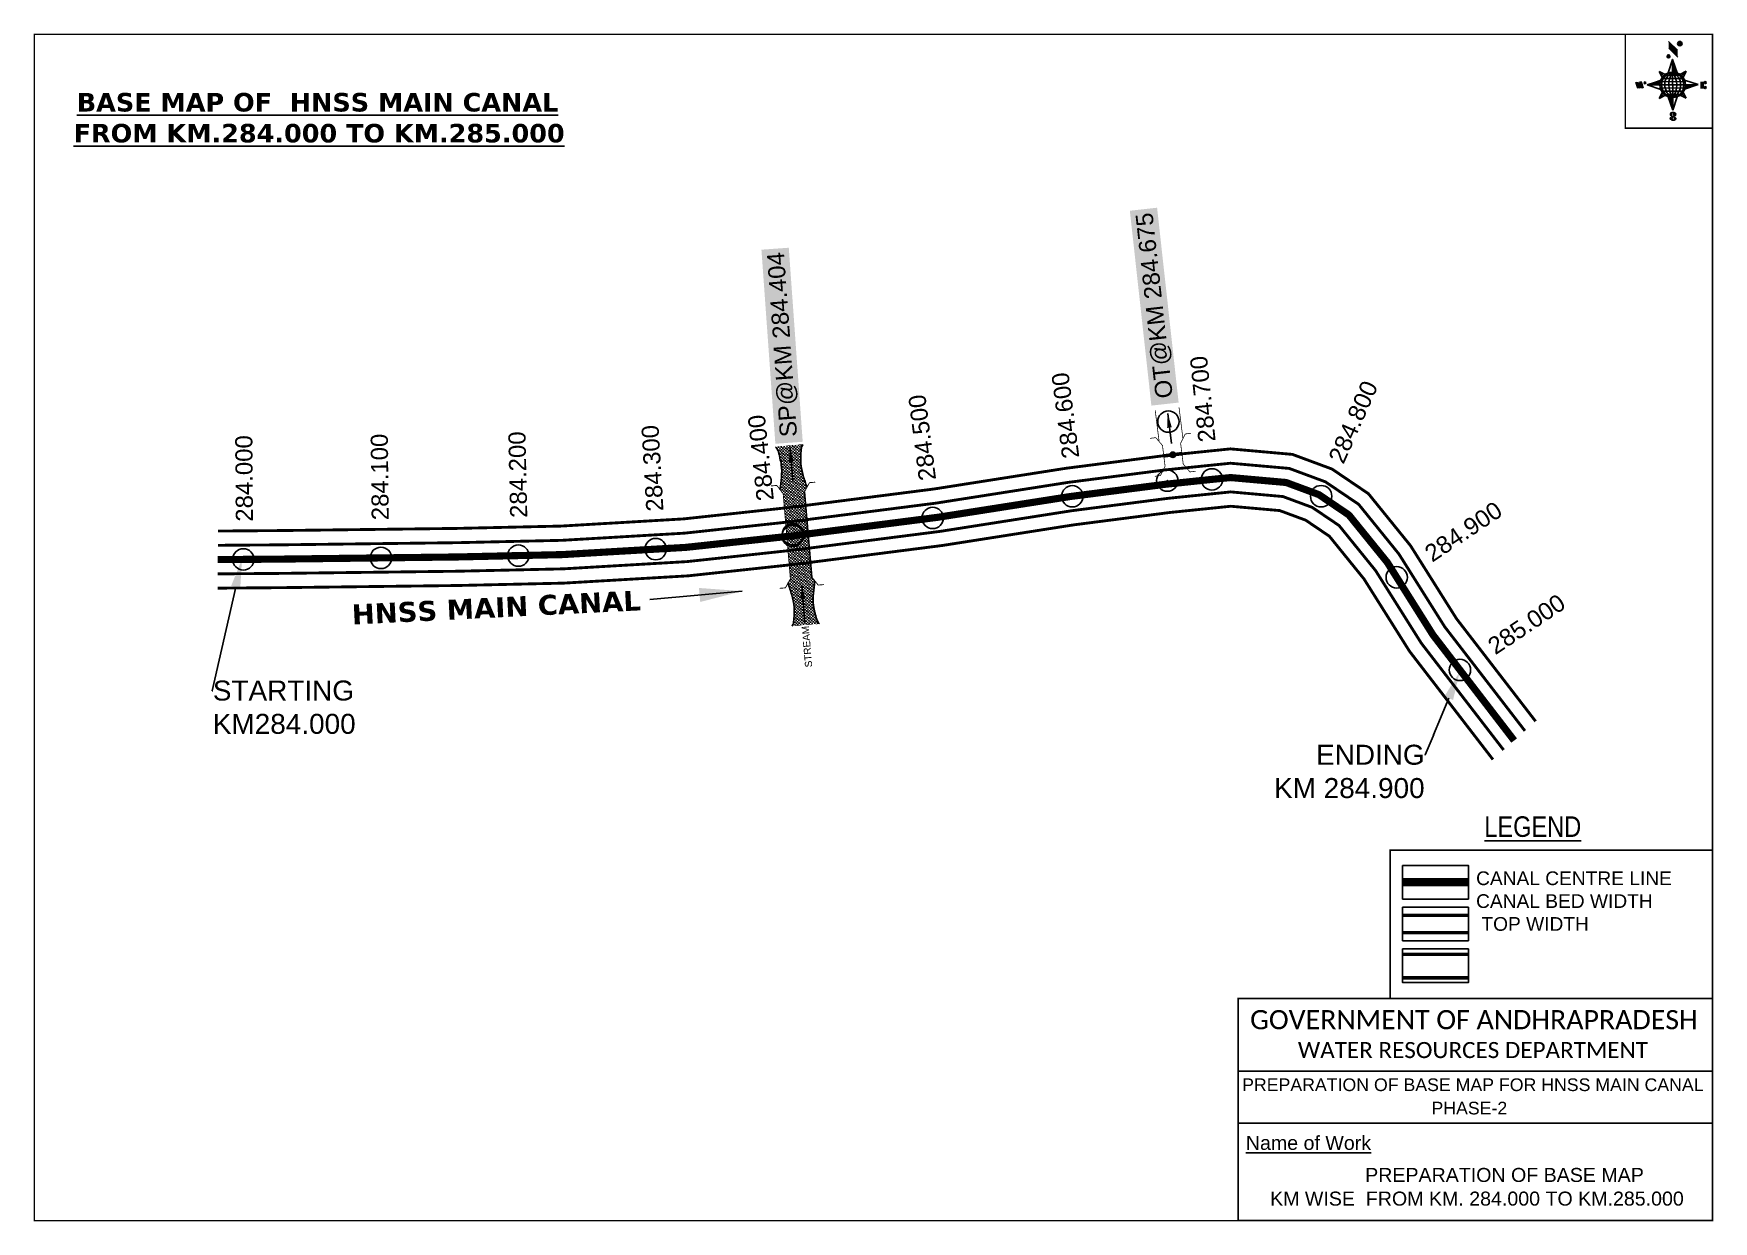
# Model space of a CAD drawing. Header units: inches. Extents: x 772763 to 773940, y 1592541 to 1593373.
import ezdxf
from ezdxf import colors
from ezdxf.entities.mleader import LeaderData, LeaderLine
from ezdxf.enums import TextEntityAlignment as Align
from ezdxf.math import Vec2, Vec3

# ---------------------------------------------------------------- set-up
doc = ezdxf.new("R2010")
doc.units = ezdxf.units.IN
doc.header["$LTSCALE"] = 15
doc.header["$MEASUREMENT"] = 0
doc.header["$PDMODE"] = 32
doc.header["$PDSIZE"] = 15
doc.linetypes.add('HIDDEN2', pattern=[0.1875, 0.125, -0.0625])
for name, color, linetype in [('AQUADUCT', 1, 'Continuous'), ('bord', 1, 'Continuous'), ('CANAL1', 7, 'Continuous'), ('CSMark', 72, 'Continuous'), ('DCBMS', 232, 'Continuous'), ('PAGE', 7, 'Continuous'), ('STRUCTURE', 5, 'Continuous'), ('TEXT', 6, 'Continuous')]:
    doc.layers.add(name, color=color, linetype=linetype)
doc.styles.add('ARIALN', font='ARIALN.TTF')
doc.styles.get("Standard").update_dxf_attribs({"font": 'arial.ttf'})
doc.dimstyles.get("Standard").update_dxf_attribs({"dimtxt": 20, "dimasz": 0.18, "dimexe": 0.18, "dimexo": 0.0625, "dimgap": 0.09, "dimtad": 0, "dimtih": 1, "dimtoh": 1, "dimdec": 4, "dimzin": 0, "dimdsep": 46, "dimtxsty": 'Standard', "dimcen": 0.09, "dimadec": 0, "dimazin": 0, "dimtfac": 1, "dimtdec": 4, "dimtofl": 0, "dimtmove": 0, "dimatfit": 3, "dimfxl": 1, "dimtolj": 1, "dimtzin": 0, "dimarcsym": 0})
pattern_1 = [(267.2971131487395, (-8720374.9383359, 50637915.13839893), (10.53672553373347, -0.4974314379093613), [])]
pattern_2 = [(357.2971131487395, (-8720374.9383359, 50637915.13839893), (0.4974314379093601, 10.53672553373348), [])]

# ---------------------------------------------------------------- blocks, each defined once
blk = doc.blocks.new('*X26')
at = {"color": 0, "linetype": 'Continuous'}
for p, q in [((6321.563175437702, 239.2074203663178), (6322.581924588794, 240.2261695174094)), ((6321.571094283617, 239.3921159075293), (6322.524536642279, 240.3455582661906)), ((6321.579013129532, 239.5768114487408), (6322.467148695763, 240.4649470149719)), ((6321.586931975447, 239.7615069899523), (6322.409760749248, 240.5843357637531)), ((6321.594850821361, 239.9462025311638), (6322.352372802732, 240.7037245125344)), ((6321.602769667276, 240.1308980723753), (6322.294984856217, 240.8231132613157)), ((6321.610688513191, 240.3155936135868), (6322.322610836808, 241.0275159372032)), ((6321.618607359106, 240.5002891547983), (6322.339575221931, 241.2212570176224)), ((6321.670405508729, 239.1378737420482), (6322.639312535309, 240.1067807686281)), ((6321.756101028845, 239.046792566867), (6322.694551492757, 239.9852430307802)), ((6321.767025283511, 240.8254837745006), (6322.356539607053, 241.4149980980416)), ((6321.841796548961, 238.9557113916858), (6322.784401525116, 239.8983163678416)), ((6321.927492069076, 238.8646302165046), (6322.874251557474, 239.8113897049031)), ((6322.013187589191, 238.7735490413234), (6322.964101589832, 239.7244630419646)), ((6322.075863133939, 241.3110983202248), (6322.373503992176, 241.6087391784607)), ((6322.098883109306, 238.6824678661422), (6323.053951622191, 239.637536379026)), ((6322.184578629423, 238.591386690961), (6323.143801654548, 239.5506097160875)), ((6322.270274149538, 238.5003055157798), (6323.233651686906, 239.463683053149)), ((6322.405772691616, 238.4590273625623), (6323.316199320379, 239.3694539913255)), ((6322.536564177177, 238.4130421528257), (6323.436926723143, 239.3134046987925)), ((6322.667355662737, 238.3670569430892), (6323.557654125907, 239.2573554062594)), ((6322.798147148297, 238.3210717333527), (6323.67838152867, 239.2013061137264)), ((6322.928938633857, 238.2750865236161), (6323.799108931434, 239.1452568211934)), ((6323.059730119417, 238.2291013138795), (6323.919836334197, 239.0892075286604)), ((6323.190521604977, 238.183116104143), (6324.040563736961, 239.0331582361274)), ((6323.334898284248, 238.1507160881169), (6324.161291139725, 238.9771089435944)), ((6323.500484499982, 238.1395256085544), (6324.282018542488, 238.9210596510615)), ((6323.666070715716, 238.1283351289918), (6324.389078986148, 238.8513433994243)), ((6323.83165693145, 238.1171446494292), (6324.558435473549, 238.8439231915289)), ((6324.097210919775, 238.2059219424567), (6324.727791960951, 238.8365029836336)), ((6324.341779298861, 238.2737136262468), (6324.897148448353, 238.8290827757383)), ((6324.586347677948, 238.341505310037), (6325.066504935754, 238.821662567843)), ((6324.830916057034, 238.4092969938271), (6325.235861423155, 238.8142423599477)), ((6325.075484436121, 238.4770886776172), (6325.405217910557, 238.8068221520524)), ((6325.401209342145, 238.6260368883443), (6325.574574397958, 238.7994019441571))]:
    blk.add_line(p, q, dxfattribs=at)
blk = doc.blocks.new('*X25')
at = {"color": 0, "linetype": 'Continuous'}
for p, q in [((6324.425409812192, 240.3018877878409), (6324.530098087213, 240.4065760628617)), ((6324.560821561592, 240.2605228419445), (6324.762767368324, 240.4624686486762)), ((6324.696233310992, 240.2191578960481), (6324.995436649435, 240.5183612344908)), ((6324.831645060392, 240.1777929501517), (6325.228105930546, 240.5742538203053)), ((6324.967056809793, 240.1364280042552), (6325.451206401633, 240.6205775960956)), ((6325.102468559193, 240.0950630583588), (6325.626700194168, 240.619294693334)), ((6325.231508829004, 240.0473266328736), (6325.802193986703, 240.6180117905725)), ((6325.335045025791, 239.9740861343645), (6325.976788801136, 240.6158299097086)), ((6325.438581222579, 239.9008456358553), (6326.100204563527, 240.5624689768027)), ((6325.542117419366, 239.8276051373462), (6326.223620325917, 240.5091080438968)), ((6325.645653616154, 239.754364638837), (6326.347036088308, 240.455747110991)), ((6325.749189812941, 239.6811241403279), (6326.470451850699, 240.4023861780851)), ((6325.852726009729, 239.6078836418188), (6326.593867613089, 240.3490252451792)), ((6325.951486090436, 239.5298670272285), (6326.71728337548, 240.2956643122733)), ((6326.036566250415, 239.4381704919113), (6326.840699137871, 240.2423033793674)), ((6326.121646410395, 239.346473956594), (6326.964114900262, 240.1889424464615)), ((6326.206726570374, 239.2547774212767), (6327.055858370612, 240.1039092215148)), ((6326.291806730354, 239.1630808859595), (6327.135785134496, 240.0070592901021)), ((6326.376886890333, 239.0713843506422), (6327.21571189838, 239.9102093586895)), ((6326.461967050313, 238.9796878153249), (6327.295638662264, 239.8133594272769)), ((6326.547047210292, 238.8879912800077), (6327.375565426148, 239.7165094958642)), ((6326.632127370272, 238.7962947446904), (6327.455492190032, 239.6196595644516)), ((6326.717207530251, 238.7045982093731), (6327.535418953916, 239.5228096330389)), ((6326.788410008449, 236.4777036487165), (6327.354219516036, 237.0435131563033)), ((6326.792225928501, 238.6028399123283), (6327.6153457178, 239.4259597016263)), ((6326.838137672734, 238.4719749612643), (6327.695272481684, 239.3291097702136)), ((6326.884049416966, 238.3411100102004), (6327.775199245568, 239.2322598388009)), ((6326.916746160023, 236.7828164955863), (6327.582476853365, 237.4485471889285)), ((6326.9299611612, 238.2102450591364), (6327.853734496604, 239.1340183945408)), ((6326.975872905432, 238.0793801080725), (6327.849127438164, 238.952634640804)), ((6327.003134980726, 237.9298654880686), (6327.844520379724, 238.7712508870673)), ((6327.012515933215, 237.7624697452613), (6327.839913321284, 238.5898671333306)), ((6327.021896885704, 237.5950740024541), (6327.835306262844, 238.4084833795939)), ((6327.031277838193, 237.4276782596467), (6327.830699204404, 238.2270996258572)), ((6327.040658790683, 237.2602825168395), (6327.826092145964, 238.0457158721205)), ((6327.045082311595, 237.087929342456), (6327.810734190693, 237.8535812215537))]:
    blk.add_line(p, q, dxfattribs=at)
blk = doc.blocks.new('H')
at = {"layer": 'bord', "extrusion": (0.0004278845142637609, 0.00479197890903182, 0.9999884268595202)}
h = blk.add_hatch(dxfattribs=at)
h.set_pattern_fill('LINE', color=8, scale=84.38768555040302, angle=-2.702886851260515, style=0)
h.set_pattern_definition(pattern_2)
h.paths.add_polyline_path([(-492.4668010775931, 785.5898788240738, -0.090992046448718), (-447.9625593584497, 775.2324968557805), (-486.4976985411486, 912.0312741750386)])
h = blk.add_hatch(dxfattribs=at)
h.set_pattern_fill('LINE', color=8, scale=84.38768555040302, angle=-92.70288685126052, style=0)
h.set_pattern_definition(pattern_1)
h.paths.add_polyline_path([(-624.8772989658173, 665.1175860036165, -0.09099204644210665), (-614.5199170010164, 709.6218277204316), (-751.3186943142209, 671.0866885515861)])
h = blk.add_hatch(dxfattribs=at)
h.set_pattern_fill('LINE', color=8, scale=84.38768555040302, angle=-2.702886851260515, style=0)
h.set_pattern_definition(pattern_2)
h.paths.add_polyline_path([(-504.4050061509479, 532.7070881242398, -0.090992046448718), (-548.909247870557, 543.064470092766), (-510.3741086877417, 406.2656927765347)])
h = blk.add_hatch(dxfattribs=at)
h.set_pattern_fill('LINE', color=8, scale=84.38768555040302, angle=-92.70288685126052, style=0)
h.set_pattern_definition(pattern_1)
h.paths.add_polyline_path([(-245.5531129193259, 647.210278397426), (-371.9945082624909, 653.17938094493, -0.09099204644878103), (-382.3518902289215, 608.6751392250881)])
at = {"layer": 'bord', "extrusion": (0.0004278845142637604, 0.00479197890903182, 0.9999884268595203)}
for p, q in [((-519.3860571105615, 1020.408509141766, -1216.824464901347), (-434.678793075087, 927.3084467682056, -1216.414571548796)), ((-516.2384251924814, 1087.08582315594, -1217.145331720205), (-431.5311611755169, 993.9857607749291, -1216.735438367611)), ((-538.2690597721958, 773.6536562892143, -1215.633927328097), (-487.0181812191731, 906.212239655666, -1216.291082326422)), ((-487.0181812191731, 906.212239655666, -1216.291082326422), (-492.9870239489828, 779.7722960542887, -1215.682623766277)), ((-487.0181812191731, 906.212239655666, -1216.291082326422), (-448.4827650671941, 769.4150330077391, -1215.652034309381)), ((-864.6667208376457, 700.9117660832126, -1215.145683569252), (-846.8602190883248, 637.7003116968554, -1214.850391321915)), ((-846.885899517627, 700.0723706756253, -1215.149269383754), (-829.079397758178, 636.8609162860084, -1214.853977136408)), ((-829.1050781964441, 699.2329752675723, -1215.152855198257), (-811.2985764592304, 636.0215208844747, -1214.857562950931)), ((-829.1050781964441, 699.2329752675723, -1215.152855198257), (-811.3242568973801, 698.393579858588, -1215.156441012743)), ((-811.3242568973801, 698.393579858588, -1215.156441012743), (-793.5177551378147, 635.1821254740935, -1214.861148765422)), ((-751.8386587080895, 665.2704204607289, -1215.023166955395), (-615.0399729244527, 703.8051171880215, -1215.266361263119)), ((-626.736305744329, 793.7732813858893, -1215.692487060367), (-566.811349663476, 760.1895317081362, -1215.557193835181)), ((-626.736305744329, 793.7732813858893, -1215.692487060367), (-584.1428260545363, 746.9596384149045, -1215.486379775655)), ((-598.946746484784, 730.9517588270828, -1215.4033350249), (-626.736305744329, 793.7732813858893, -1215.692487060367)), ((-421.3357812265749, 753.3219341966324, -1215.586531535218), (-358.5136001041974, 781.1110481221694, -1215.746578873753)), ((-358.5136001041974, 781.1110481221694, -1215.746578873753), (-405.3276889660046, 738.5181495659053, -1215.522440984547)), ((-358.5136001041974, 781.1110481221694, -1215.746578873753), (-392.0976094479556, 721.1868434431963, -1215.445049781629)), ((-378.6332729603746, 692.6448510554619, -1215.314036820931), (-246.0730746499612, 641.3942844460253, -1215.12516345687)), ((-213.4791469212505, 669.2951450282708, -1215.272811938016), (-216.710715676134, 600.8397693103179, -1214.943388670676)), ((-751.8386587080895, 665.2704204607289, -1215.023166955395), (-625.3972626964678, 659.3013864478562, -1215.048666080719)), ((-619.2784603905748, 614.0198538512923, -1214.834293591338), (-751.8386587080895, 665.2704204607289, -1215.023166955395)), ((-639.398133254319, 525.5536567845847, -1214.401751538512), (-605.8141239105607, 585.4778614635579, -1214.703280630637)), ((-639.398133254319, 525.5536567845847, -1214.401751538512), (-592.5840443923953, 568.1465553403832, -1214.625889427719)), ((-576.5759521321743, 553.3427707091905, -1214.561798877043), (-639.398133254319, 525.5536567845847, -1214.401751538512)), ((-510.8935521394596, 400.4524652508553, -1213.857248085843), (-549.4289682914387, 537.2496718976181, -1214.496296102879)), ((-459.6426735860878, 533.0110486173071, -1214.514403084168), (-510.8935521394596, 400.4524652508553, -1213.857248085843)), ((-504.9247094094171, 526.8924088519998, -1214.465706645989), (-510.8935521394596, 400.4524652508553, -1213.857248085843)), ((-371.1754276144202, 512.8914235194679, -1214.455843351893), (-431.1003836950404, 546.475173198618, -1214.591136577086)), ((-371.1754276144202, 512.8914235194679, -1214.455843351893), (-413.7689073036308, 559.7050664918497, -1214.661950636613)), ((-398.9649868734996, 575.7129460782744, -1214.74499538736), (-371.1754276144202, 512.8914235194679, -1214.455843351893)), ((-246.0730746499612, 641.3942844460253, -1215.12516345687), (-382.8717604242847, 602.859587718267, -1214.881969149149)), ((-372.5144706616993, 647.363318458898, -1215.099664331546), (-246.0730746499612, 641.3942844460253, -1215.12516345687)), ((-197.1518122339039, 599.9164343632292, -1214.947333066632), (-193.9202434780891, 668.3718100786209, -1215.276756333961))]:
    blk.add_line(p, q, dxfattribs=at)
at = {"layer": 'bord', "color": 8, "linetype": 'ByBlock', "extrusion": (0.0004278845142637604, 0.00479197890903182, 0.9999884268595203)}
for p, q in [((-375.037429585529, 679.1629559395369, -1215.250969739694), (-619.8901498829364, 690.7217333998997, -1215.201589898729)), ((-386.4701403837535, 711.3830894059502, -1215.400477790083), (-605.4730712235323, 721.7215742594562, -1215.35631111762)), ((-410.8462962137419, 744.2142448802479, -1215.547375515144), (-578.1125475389999, 752.110393114388, -1215.51364266185)), ((-492.9872379411827, 779.772306161467, -1215.682623723144), (-504.9247094094171, 526.8924088519998, -1214.465706645989)), ((-372.5145726100891, 647.3634304928128, -1215.099664824794), (-625.3973747401615, 659.3012845208868, -1215.048665544341)), ((-378.0217974673142, 615.9429816137999, -1214.946740470406), (-622.87451776542, 627.5017590741627, -1214.897360629442)), ((-392.4388761268347, 584.9431407540105, -1214.792019251512), (-611.441806967312, 595.2816256079823, -1214.747852579053)), ((-419.7993998112506, 554.5543218990788, -1214.634687707282), (-587.06565113744, 562.4504701336846, -1214.600954853988))]:
    blk.add_line(p, q, dxfattribs=at)
at = {"layer": 'bord', "extrusion": (0.0004278845142637604, 0.00479197890903182, 0.9999884268595203)}
for points, const_width, elevation in [([(-522.0131121619479, 959.550775259228), (-515.7175743466119, 1092.906934415961)], 1.60540055982536, -1212.142843617219), ([(-434.158262363472, 933.1277235058805), (-427.8627245295095, 1066.483882669366)], 1.60540055982536, -1212.142843617219), ([(-870.0736340994383, 707.00824508073), (-846.3658724653925, 705.889038352192)], 0.6421602239301444, -1212.142843617219), ([(-828.5594987093612, 642.676858191162), (-820.953748198869, 677.9586989512691)], 0.6421602239301444, -1212.142843617223), ([(-792.9978562549747, 640.9980480956772), (-781.589230506466, 693.9208092413096)], 0.6421602239301444, -1212.142843617218), ([(-222.7385766651839, 675.5731321041832), (-173.8413183107752, 673.2647682324088)], 0.7063762463231584, -1212.142843617221), ([(-828.5594987093612, 642.6768581911618), (-855.2307305332708, 643.935965762368)], 0.6421602239301444, -1212.142843617219), ([(-810.7786774830411, 641.8374531447001), (-784.1074456587239, 640.5783455765209)], 0.6421602239301444, -1212.142843617222), ([(-177.0730277270245, 604.8086065300355), (-225.9702860934822, 607.1169704015771)], 0.7063762463231584, -1212.142843617222), ([(-194.785239975681, 644.8497587676384), (-185.0057882997701, 644.3880859934699)], 0.7063762463231584, -1212.14284361722)]:
    blk.add_lwpolyline(points, dxfattribs=dict(at, const_width=const_width, elevation=elevation))
for points, const_width, elevation in [([(-413.6616245851993, 1073.140134249887, 1), (-397.6117714248124, 1057.729118476532, 1)], 22.25077962579039, -1212.14284361722), ([(-530.3419430367337, 949.5474510251247, 1), (-519.6420409089901, 939.2734405104861, 1)], 14.83385308386026, -1212.142843617223), ([(-775.9087905502321, 696.5833098740303, 1), (-769.4888492682775, 690.418903565154, 1)], 8.900311850316152, -1212.142843617216), ([(-180.1423226412179, 617.9784816729323, 1), (-173.0803872516442, 611.1976347345654, 1)], 9.790343035347762, -1212.142843617219), ([(-177.8339587833615, 666.8757400336997, 1), (-170.7720233739972, 660.0948930920731, 1)], 9.790343035347762, -1212.142843617223), ([(-489.8397168474219, 361.7280028313068, 1), (-498.0671858660056, 369.1142257457323, 1)], 11.05656073458609, -1212.142843617215), ([(-525.1949096693778, 321.5505605205689, 1), (-533.4223786795214, 328.9367834347616, 1)], 11.05656073458609, -1212.142843617218)]:
    blk.add_lwpolyline(points, format="xyb", close=True, dxfattribs=dict(at, const_width=const_width, elevation=elevation))
for points, elevation in [([(-537.0436544864716, 317.3909783906986), (-530.686771839954, 310.4778530870033), (-519.7848077441001, 306.8033377354246), (-504.8555995545785, 306.8996049665207), (-493.8614930827366, 309.9751672386152), (-486.3299612487816, 317.6739007300386), (-486.5193926708707, 325.7780890813514), (-490.6180678635317, 333.2605072774198), (-493.5031616341619, 336.2254691210802), (-502.816804350885, 340.8534958871466), (-522.4580017436219, 347.2728260433129), (-530.4257294404489, 351.5824209563287), (-533.6858260648524, 354.5525017987891), (-537.4013079778782, 362.629807892173), (-536.9549017110166, 373.3508360361672), (-530.0284934418471, 380.6827556172281), (-520.0052991440441, 384.0716307398478), (-503.5000552259427, 384.2213990291513), (-492.5323047870551, 379.8708521119993), (-487.1463343054379, 373.2710396641844)], -1212.142843617219), ([(-522.4539065143929, 347.5728294925347), (-526.1949835211592, 353.7751140225195), (-527.7518298353394, 360.6227161141025), (-527.9156661629893, 370.6019260344024), (-525.8991041315983, 375.4503632916039), (-521.3202371541029, 381.1640017041664), (-514.5251386848048, 384.3718976443916)], -1212.142843617221), ([(-504.8555995545785, 306.8996049665207), (-499.0047943263154, 312.3708361831504), (-496.9585419834797, 319.3942984564654), (-497.4612851235933, 326.5275708001649), (-501.2415295758961, 335.3559093211365), (-509.2361390522836, 343.1915685721062)], -1212.142843617219)]:
    blk.add_lwpolyline(points, dxfattribs=dict(at, elevation=elevation))
for centre, radius in [((-405.6366979898718, 1065.434626361347, -1212.142843617228), 22.25077962579068), ((-524.9919919744626, 944.4104457636145, -1212.142843617225), 14.83385308386045), ((-772.6988199003781, 693.5011067149355, -1212.142843617225), 8.900311850316273), ((-498.4359036135794, 659.1484834742021, -1212.142843617229), 126.5822129822759), ((-176.6113549475952, 614.5880582008385, -1212.142843617227), 9.7903430353479), ((-174.3029910778062, 663.4853165630027, -1212.142843617225), 9.7903430353479), ((-493.9534513636986, 365.4211142832808, -1212.142843617226), 11.05656073458623), ((-529.3086441806488, 325.2436719765011, -1212.142843617227), 11.05656073458623)]:
    blk.add_circle(centre, radius, dxfattribs=at)
at = {"layer": 'bord', "color": 8, "linetype": 'ByBlock', "extrusion": (0.0004278845142637604, 0.00479197890903182, 0.9999884268595203)}
for centre, radius, start, end in [((-481.5018944916621, 658.3490694805806, -1212.142843617225), 127.7124113124745, 94.925359787212, 259.6690604518324), ((-436.7958279077627, 656.2386032006533, -1212.142843617224), 140.8227119427793, 113.2864437035868, 241.3079765329169), ((-315.8862391595549, 650.5307512261786, -1212.142843617227), 222.3100112361417, 142.5891607921548, 212.0052594442485), ((-560.0761933124097, 662.0583738566748, -1212.142843617224), 140.8227119427793, 293.2864437035868, 61.30797653291689), ((-680.9857820597445, 667.7662258302183, -1212.142843617228), 222.3100112361417, 322.5891607921548, 32.00525944424854), ((-515.3701267285685, 659.9479075753505, -1212.142843617227), 127.7124113124745, 274.925359787212, 79.66906045183244)]:
    blk.add_arc(centre, radius, start, end, dxfattribs=at)
at = {"layer": 'bord', "extrusion": (0.0004278845142637604, 0.00479197890903182, 0.9999884268595203)}
for points in [[(-515.7175743148887, 1092.906934417125, -1212.142843617227), (-431.0104934413977, 999.8058030862261, -1212.142843617227), (-518.8653432401063, 1026.22885483189, -1212.142843617227), (-434.1582623484545, 933.1277235084416, -1212.142843617227)], [(-864.1466936911305, 706.7284433981881, -1212.142843617225), (-846.3658724649268, 705.889038353589, -1212.142843617225), (-846.34031992468, 643.5162632348297, -1212.142843617225), (-828.5594986876497, 642.6768581867381, -1212.142843617225)], [(-828.5850512369768, 705.049633307593, -1212.142843617229), (-810.804230031204, 704.2102282608984, -1212.142843617229), (-810.778677482168, 641.8374531481927, -1212.142843617229), (-792.9978562541016, 640.9980480994025, -1212.142843617229)], [(-193.4002216503151, 674.1881137788835, -1212.142843617225), (-196.6319310673212, 605.7319520774413, -1212.142843617225), (-212.9591249906118, 675.1114593302475, -1212.142843617225), (-216.1908344065701, 606.6552976257785, -1212.142843617225)]]:
    blk.add_solid(points, dxfattribs=at)
at = {"layer": 'bord', "extrusion": (0.0004278845142637604, 0.00479197890903182, 0.9999884268595203), "xscale": 7.977342409717546, "yscale": 7.977342408231451, "zscale": 7.977342408476333, "rotation": 138.0840426661453}
for name, p in [('*X25', (38300.50170925955, -31929.38484708802, -1212.14284361722)), ('*X26', (38314.39702652739, -31950.87734303279, -1212.142843617221))]:
    blk.add_blockref(name, p, dxfattribs=at)
blk = doc.blocks.new('SP')
at = {"layer": 'STRUCTURE'}
h = blk.add_hatch(dxfattribs=at)
h.set_pattern_fill('DASH', color=256, scale=8, style=0)
h.set_pattern_definition([(0, (0, 0), (1, 1), [1, -1])])
edge = h.paths.add_edge_path()
edge.add_spline(control_points=[(769825.6998846318, 1706742.149716115), (769825.2538849328, 1706741.843835173), (769823.8040903579, 1706740.84951941), (769820.9116115965, 1706740.271124796), (769817.0237254978, 1706739.724816793), (769811.4058651323, 1706738.909695662), (769803.9999883493, 1706739.727929385), (769798.3893081942, 1706740.999362314), (769795.6105873373, 1706741.629046613)], knot_values=[0, 0, 0, 0, 1.613557225511201, 5.245130249365884, 8.62497580946186, 13.47012412667009, 22.1902159530602, 30.74637742218671, 30.74637742218671, 30.74637742218671, 30.74637742218671], degree=3, periodic=0)
edge.add_line((769795.6105873375, 1706741.629046612), (769792.6105873379, 1706739.629046612))
edge.add_line((769792.6105873379, 1706739.629046612), (769732.6105873376, 1706739.629046612))
edge.add_line((769732.6105873376, 1706739.629046612), (769729.6105873374, 1706741.629046612))
edge.add_spline(control_points=[(769729.6105873374, 1706741.629046612), (769726.8509375289, 1706740.920438928), (769721.2787648587, 1706739.489647107), (769713.899210699, 1706738.460716713), (769708.2604048095, 1706739.11542709), (769704.3585304887, 1706739.550728751), (769701.4507450095, 1706740.04646792), (769699.9732063155, 1706740.999068337), (769699.5186717048, 1706741.292116404)], knot_values=[0, 0, 0, 0, 8.556161469055684, 17.27625329548356, 22.12140161274031, 25.50124717275726, 29.13282019658805, 30.74637742212953, 30.74637742212953, 30.74637742212953, 30.74637742212953], degree=3, periodic=0)
edge.add_line((769699.5186717048, 1706741.292116404), (769699.5186717048, 1706722.106659352))
edge.add_spline(control_points=[(769699.5212900428, 1706722.10837711), (769699.9672897417, 1706722.414258052), (769701.4170843166, 1706723.408573815), (769704.3095630779, 1706723.986968429), (769708.1974491772, 1706724.533276432), (769713.8153095418, 1706725.348397563), (769721.2211863253, 1706724.530163841), (769726.8318664806, 1706723.258730911), (769729.6105873373, 1706722.629046612)], knot_values=[0, 0, 0, 0, 1.613557225511201, 5.245130249365884, 8.62497580946186, 13.47012412667009, 22.1902159530602, 30.74637742218671, 30.74637742218671, 30.74637742218671, 30.74637742218671], degree=3, periodic=0)
edge.add_line((769729.610587337, 1706722.629046612), (769732.6105873372, 1706724.629046612))
edge.add_line((769732.6105873372, 1706724.629046612), (769792.6105873372, 1706724.629046612))
edge.add_line((769792.6105873372, 1706724.629046612), (769795.6105873372, 1706722.629046612))
edge.add_spline(control_points=[(769795.6105873372, 1706722.629046612), (769798.3702371457, 1706723.337654297), (769803.9424098157, 1706724.768446117), (769811.3219639753, 1706725.797376512), (769816.9607698652, 1706725.142666135), (769820.8626441859, 1706724.707364474), (769823.7704296648, 1706724.211625304), (769825.247968359, 1706723.259024888), (769825.7025029698, 1706722.965976821)], knot_values=[0, 0, 0, 0, 8.556161469055684, 17.27625329548356, 22.12140161274031, 25.50124717275726, 29.13282019658805, 30.74637742212953, 30.74637742212953, 30.74637742212953, 30.74637742212953], degree=3, periodic=0)
edge.add_line((769825.7025029698, 1706722.965976821), (769825.6998846318, 1706742.149716115))
h.paths.add_polyline_path([(769764.1611842603, 1706732.129046612, -1), (769761.0599904143, 1706732.129046612, -1)], flags=0)
h.paths.add_polyline_path([(769761.0599904143, 1706732.129046612, 1), (769764.1611842603, 1706732.129046612, 1)], flags=16)
at = {"layer": 'STRUCTURE', "const_width": 0.6280741461245082}
for points in [[(769726.6105873373, 1706747.629046612), (769726.6105873373, 1706743.629046612), (769732.6105873373, 1706739.629046612), (769792.6105873373, 1706739.629046612), (769798.6105873373, 1706743.629046612), (769798.6105873373, 1706747.629046612)], [(769726.6105873373, 1706716.629046612), (769726.6105873373, 1706720.629046612), (769732.6105873373, 1706724.629046612), (769792.6105873373, 1706724.629046612), (769798.6105873373, 1706720.629046612), (769798.6105873373, 1706716.629046612)]]:
    blk.add_lwpolyline(points, dxfattribs=at)
at = {"layer": 'STRUCTURE', "color": 3}
blk.add_lwpolyline([(769732.6105873373, 1706724.629046612), (769792.6105873373, 1706724.629046612)], dxfattribs=at)
blk.add_lwpolyline([(769732.6105873373, 1706724.629046612), (769792.6105873373, 1706724.629046612)], dxfattribs=at)
at = {"layer": 'STRUCTURE', "color": 0}
blk.add_circle((769762.6105873373, 1706732.129046612), 1.550596922985278, dxfattribs=at)
at = {"layer": 'STRUCTURE'}
for points in [[(769699.5186717048, 1706741.292116404), (769700.9097938648, 1706740.474592058), (769704.4282628357, 1706739.575315278), (769707.783299273, 1706739.166553105), (769712.611174137, 1706738.757790932), (769721.284772164, 1706739.657067712), (769729.6105873374, 1706741.629046612)], [(769825.6998846318, 1706742.149716115), (769824.3326225362, 1706741.292883995), (769820.8412069769, 1706740.29371433), (769817.4991804758, 1706739.789517071), (769812.6849136075, 1706739.243351586), (769803.9892128682, 1706739.89511083), (769795.6105873373, 1706741.629046613)], [(769699.5212900428, 1706722.10837711), (769700.8885521383, 1706722.96520923), (769704.3799676977, 1706723.964378895), (769707.7219941987, 1706724.468576154), (769712.536261067, 1706725.014741639), (769721.2319618064, 1706724.362982395), (769729.6105873373, 1706722.629046612)], [(769825.7025029698, 1706722.965976821), (769824.3113808098, 1706723.783501166), (769820.7929118389, 1706724.682777947), (769817.4378754016, 1706725.09154012), (769812.6100005376, 1706725.500302293), (769803.9364025106, 1706724.601025512), (769795.6105873372, 1706722.629046612)]]:
    blk.add_spline(points, degree=3, dxfattribs=at)
at = {"layer": 'STRUCTURE', "color": 0}
blk.add_text('STREAM', height=5, dxfattribs=at).set_placement((769684.2926106098, 1706732.094091512), align=Align.MIDDLE_CENTER)
for points in [[(769727.4360020272, 1706732.129046612), (769700.7611537643, 1706732.129046612)], [(769824.3666876926, 1706732.129046612), (769800.5131945858, 1706732.129046612)]]:
    blk.add_leader(points, dimstyle='Standard', override={"dimasz": 10, "dimgap": 0.09, "dimtad": 0}, dxfattribs=at)
blk = doc.blocks.new('OT')
at = {"layer": 'STRUCTURE', "color": 190}
for points, const_width in [([(769775.1632526309, 1706601.817433925), (769775.1632526309, 1706597.817433925), (769769.1632526309, 1706593.817433925), (769761.7677420232, 1706593.817433925), (769754.3722314156, 1706593.817433925), (769748.3722314156, 1706597.817433925), (769748.3722314156, 1706601.817433925)], 0.5), ([(769751.3722314156, 1706595.817433925), (769729.4096428133, 1706595.817433925)], 0.5), ([(769761.7677420232, 1706593.817433925), (769761.7677420232, 1706581.01748457)], 2.5), ([(769751.3722314156, 1706579.01748457), (769729.4096428133, 1706579.01748457)], 0.5), ([(769748.3722314156, 1706573.01748457), (769748.3722314156, 1706577.01748457), (769754.3722314156, 1706581.01748457), (769761.7677420232, 1706581.01748457), (769761.7677420232, 1706581.01748457), (769761.7677420232, 1706581.01748457), (769769.1632526309, 1706581.01748457), (769775.1632526309, 1706577.01748457), (769775.1632526309, 1706573.01748457)], 0.5)]:
    blk.add_lwpolyline(points, dxfattribs=dict(at, const_width=const_width))
at = {"layer": 'STRUCTURE', "color": 0}
blk.add_circle((769761.7677420232, 1706587.417459247), 1.872905908036046, dxfattribs=at)
blk.add_leader([(769732.5849464284, 1706587.417459247), (769753.838058634, 1706587.417459247)], dimstyle='Standard', override={"dimasz": 10, "dimgap": 0.09, "dimtad": 0}, dxfattribs=at)

msp = doc.modelspace()

# ---------------------------------------------------------------- linework, layer by layer
at = {"layer": 'CANAL1', "color": 200, "const_width": 2}
for points in [[(772892.3700081346, 1593024.341935231), (772935.4563869168, 1593024.666555897), (773059.7424260513, 1593026.182418486), (773132.9126169265, 1593027.82974118), (773218.4264689911, 1593032.839828542), (773292.6134262767, 1593040.840060443), (773393.9001638679, 1593053.807935704), (773486.2125238533, 1593068.299756647), (773554.5089815641, 1593077.085654233), (773601.4058009201, 1593081.891487148), (773644.8516893409, 1593078.033345805), (773672.5694016063, 1593067.760337254), (773698.0274126537, 1593050.526135313), (773727.5484705562, 1593014.076756625), (773759.6782102806, 1592963.02612055), (773815.1401438932, 1592891.040188419)], [(772892.1555803594, 1592984.339184431), (772935.8509815931, 1592984.668393583), (773060.4365150905, 1592986.187908974), (773134.5330542035, 1592987.85608708), (773221.7425490649, 1592992.965518798), (773297.2981282973, 1593001.113341237), (773399.5429412521, 1593014.203880156), (773491.8672035908, 1593028.697569613), (773559.100445847, 1593037.346691406), (773601.6780197592, 1593041.709902152), (773635.975508991, 1593038.664169495), (773654.1425874577, 1593031.930909886), (773670.6833560562, 1593020.733375808), (773694.9646761239, 1592990.753453235), (773726.8348467414, 1592940.11524403), (773785.2680038285, 1592864.272859782)]]:
    msp.add_lwpolyline(points, dxfattribs=at)
at = {"layer": 'CANAL1', "color": 5, "const_width": 2}
for points in [[(772892.3164011908, 1593014.341247531), (772935.5550355859, 1593014.667015318), (773059.9159483111, 1593016.183791108), (773133.3177262457, 1593017.836327655), (773219.2554890095, 1593022.871251106), (773293.7846017819, 1593030.908380641), (773395.3108582139, 1593043.906921817), (773487.6261937877, 1593058.399209889), (773555.656847637, 1593067.150913526), (773601.4738556296, 1593071.846090899), (773642.6326442534, 1593068.191051727), (773667.9626980692, 1593058.802980412), (773691.1913985043, 1593043.077945436), (773719.4025219481, 1593008.245930778), (773751.4673693958, 1592957.29840142), (773807.6721088771, 1592884.34835626)], [(772892.2091873032, 1592994.339872131), (772935.752332924, 1592994.667934162), (773060.2629928307, 1592996.186536352), (773134.1279448842, 1592997.849500605), (773220.9135290465, 1593002.934096234), (773296.1269527922, 1593011.045021039), (773398.132246906, 1593024.104894043), (773490.4535336564, 1593038.598116371), (773557.9525797829, 1593047.281432114), (773601.6099650485, 1593051.755298401), (773638.1945540785, 1593048.506463573), (773658.7492909948, 1593040.888266728), (773677.5193702056, 1593028.181565684), (773703.110624732, 1592996.584279082), (773735.0456876261, 1592945.84296316), (773792.7360388447, 1592870.964691941)]]:
    msp.add_lwpolyline(points, dxfattribs=at)
at = {"layer": 'CANAL1', "color": 1, "linetype": 'HIDDEN2', "ltscale": 8, "const_width": 5}
msp.add_lwpolyline([(772892.262794247, 1593004.340559831), (772935.653684255, 1593004.66747474), (773060.0894705709, 1593006.18516373), (773133.722835565, 1593007.84291413), (773220.084509028, 1593012.90267367), (773294.7957608362, 1593020.956213722), (773396.72155256, 1593034.00590793), (773489.039863722, 1593048.49866313), (773556.80471371, 1593057.21617282), (773563.9608836323, 1593057.949513746), (773588.432371696, 1593060.526928866), (773601.541910339, 1593061.80069465), (773640.413599166, 1593058.34875765), (773663.355994532, 1593049.84562357), (773684.355384355, 1593035.62975556), (773711.25657334, 1593002.41510493), (773743.256528511, 1592951.57068229), (773800.1259421546, 1592877.586513145)], dxfattribs=at)
at = {"layer": 'CANAL1', "color": 1, "linetype": 'HIDDEN2', "ltscale": 100, "const_width": 6, "elevation": -0.3553708883178652}
msp.add_lwpolyline([(773768.050315854, 1592778.335851807), (773722.016478961, 1592778.335851807)], dxfattribs=at)
at = {"layer": 'CANAL1', "color": 5, "const_width": 2.4, "elevation": -0.3553708883178652}
for points in [[(773768.050315854, 1592755.069373524), (773722.016478961, 1592755.069373524)], [(773768.050315854, 1592743.069373524), (773722.016478961, 1592743.069373524)]]:
    msp.add_lwpolyline(points, dxfattribs=at)
at = {"layer": 'CANAL1', "color": 200, "const_width": 2.4, "elevation": -0.3553708883178652}
for points in [[(773768.050315854, 1592727.852855341), (773722.016478961, 1592727.852855341)], [(773768.050315854, 1592711.365480738), (773722.016478961, 1592711.365480738)]]:
    msp.add_lwpolyline(points, dxfattribs=at)
at = {"layer": 'CSMark'}
for p in [(773558, 1593101), (773557.1967136461, 1593059.660844821)]:
    msp.add_point(p, dxfattribs=at)
at = {"layer": 'CSMark', "color": 3}
for p in [(773588.432371696, 1593060.526928866), (773490.6399244489, 1593048.704500594), (773664.9596807489, 1593048.759982902), (773392.9049256135, 1593033.517260124), (773198.9598033221, 1593011.665018968), (773294.7957608362, 1593020.956213722), (772910.2003081233, 1593004.475704344), (773006.4943169224, 1593005.531487026), (773102.7795131748, 1593007.146269273), (773717.8805604534, 1592991.890315175), (773762.1242504865, 1592927.02475075)]:
    msp.add_point(p, dxfattribs=at)
at = {"layer": 'CSMark', "color": 2}
msp.add_point((773295, 1593022), dxfattribs=at)
at = {"layer": 'PAGE', "const_width": 1}
msp.add_lwpolyline([(772763.7754837396, 1592541.319123596), (773939.0469123111, 1592541.319123596), (773939.0469123111, 1593372.319123596), (772763.7754837396, 1593372.319123596), (772763.7754837396, 1592541.319123596)], dxfattribs=at)
at = {"layer": 'PAGE'}
for points, const_width in [([(773939.0469123111, 1593372.319123596), (773877.9521192947, 1593372.319123596), (773877.9521192947, 1593306.570217357), (773939.0469123111, 1593306.570217357)], 1), ([(773713.2086580177, 1592800.763971072), (773939.0469123111, 1592800.763971072), (773939.0469123111, 1592696.960868862), (773713.2086580177, 1592696.960868862)], 1.2), ([(773606.9022293095, 1592696.960868862), (773939.0469123111, 1592696.960868862), (773939.0469123111, 1592541.319123596), (773606.9022293095, 1592541.319123596)], 1.2)]:
    msp.add_lwpolyline(points, close=True, dxfattribs=dict(at, const_width=const_width))
at = {"layer": 'PAGE', "elevation": -0.3553708883178652}
for points in [[(773722.016478961, 1592790.094637207), (773768.050315854, 1592790.094637207), (773768.050315854, 1592766.577066406), (773722.016478961, 1592766.577066406)], [(773722.016478961, 1592760.828158924), (773768.050315854, 1592760.828158924), (773768.050315854, 1592737.310588124), (773722.016478961, 1592737.310588124)], [(773722.016478961, 1592731.561680641), (773768.050315854, 1592731.561680641), (773768.050315854, 1592708.04410984), (773722.016478961, 1592708.04410984)]]:
    msp.add_lwpolyline(points, close=True, dxfattribs=at)
at = {"layer": 'PAGE'}
for points in [[(773606.9022293095, 1592645.974048029), (773939.0469123111, 1592645.974048029)], [(773606.9022293095, 1592609.614019879), (773939.0469123111, 1592609.614019879)]]:
    msp.add_lwpolyline(points, dxfattribs=at)

# ---------------------------------------------------------------- block references
at = {"layer": 'AQUADUCT', "color": 1, "xscale": 0.0703495379661093, "yscale": 0.07034953800030053, "zscale": 0.07034953795990817, "rotation": 3.078330607406165}
msp.add_blockref('H', (773948.6643739135, 1593292.910741517, 85.37877273951607), dxfattribs=at)
at = {"layer": 'STRUCTURE', "color": 0}
for name, p, rotation in [('OT', (-1015187.988558814, 2145663.053650957), 277.1108002330026), ('SP', (2539006.400914655, 970330.7489309644), 94.85051941976174)]:
    msp.add_blockref(name, p, dxfattribs=dict(at, rotation=rotation))

# ---------------------------------------------------------------- texts
at = {"layer": 'CANAL1', "insert": (772984.8108124649, 1592972.760352773), "char_height": 14, "width": 205.1285829415715, "attachment_point": 1, "rotation": 2.826513123086728}
msp.add_mtext('\\pi0.96322;{\\fVerdana|b1|i0|c0|p34;HNSS MAIN CANAL}', dxfattribs=at)
at = {"layer": 'CSMark', "color": 1}
for s, rotation, p in [('284.700', 95.85105821987644, (773585.1113146058, 1593086.655198372)), ('284.600', 97.33046907599764, (773489.6981370782, 1593075.200898248)), ('284.800', 66.07054057989681, (773675.0545803278, 1593073.087105421)), ('284.500', 97.29596055989634, (773389.3720521174, 1593059.680436804)), ('284.400', 96.15247117848735, (773275.7757691661, 1593045.458882774)), ('284.000', 90.43166710118096, (772910.9098502654, 1593030.881799438)), ('284.100', 90.69877535201343, (773006.0327329687, 1593031.927820797)), ('284.200', 91.28971342188865, (773103.0354174315, 1593033.558720312)), ('284.300', 93.35301174735288, (773198.4045127935, 1593038.077756521)), ('284.900', 33.89163656646612, (773739.3805416817, 1593007.104344711)), ('285.000', 33.89163656646612, (773783.6242317148, 1592942.238780286))]:
    msp.add_text(s, height=12, rotation=rotation, dxfattribs=at).set_placement(p, align=Align.MIDDLE_LEFT)
at = {"layer": 'PAGE', "extrusion": (0.000201441454039347, 0.004806825185374127, 0.9999884268595203), "style": 'ARIALN'}
msp.add_text('%%ULEGEND', height=14.4, rotation=359.9999445040718, dxfattribs=at).set_placement((773813.1463284692, 1592798.143824098, 7812.272336338982), align=Align.MIDDLE)
at = {"layer": 'PAGE', "extrusion": (0.000201441454039347, 0.004806825185374127, 0.9999884268595202)}
msp.add_text('PREPARATION OF BASE MAP FOR HNSS MAIN CANAL', height=8.877830072559751, rotation=359.9999445040718, dxfattribs=at).set_placement((773609.590213676, 1592612.872479948, 7811.340753499097))
msp.add_text('PHASE-2', height=8.877830072559751, rotation=359.9999445040718, dxfattribs=at).set_placement((773768.7112861858, 1592600.960653135, 7811.289977910855), align=Align.MIDDLE_CENTER)
at = {"layer": 'PAGE', "extrusion": (0.000201441454039347, 0.004806825185374127, 0.9999884268595203)}
msp.add_text('%%UName of Work', height=9.8219646373423, rotation=359.9999445040718, dxfattribs=at).set_placement((773612.205340332, 1592571.698466115, 7810.004464709576))
for s, p in [('PREPARATION OF BASE MAP', (773793.3405948324, 1592554.130741407, 7810.082637862399)), ('KM WISE  FROM KM. 284.000 TO KM.285.000', (773774.0283252919, 1592537.556332211, 7810.080417183818))]:
    msp.add_text(s, height=9.8219646373423, rotation=359.9999445040718, dxfattribs=at).set_placement(p, align=Align.MIDDLE_CENTER)
at = {"layer": 'PAGE', "extrusion": (0.000201441454039347, 0.004806825185374127, 0.9999884268595202), "insert": (773773.4580523763, 1592785.908039249, -0.3553708883789833), "char_height": 9.6, "width": 168.9258567496319, "attachment_point": 1, "text_direction": (0.9999999797106701, -9.685754780674108e-07, -0.00020143912546253)}
msp.add_mtext('CANAL CENTRE LINE CANAL BED WIDTH {\\H2.3717x; }\\P TOP WIDTH{\\H1.9152x; }', dxfattribs=at)
at = {"layer": 'PAGE', "extrusion": (0.000201441454039347, 0.004806825185374128, 0.9999884268595202), "insert": (773611.5938142632, 1592688.750146985, -1.317765563392366), "char_height": 10.05860156697303, "width": 321.2760849365663, "attachment_point": 1, "text_direction": (0.9999999797106702, -9.68575478067411e-07, -0.00020143912546253)}
msp.add_mtext('\\pi3.5885;{\\fCalibri|b0|i0|c0|p34;\\H1.3333x;GOVERNMENT OF ANDHRAPRADESH\\P\\pi37.073;\\H0.83998x;WATER RESOURCES DEPARTMENT}', dxfattribs=at)
at = {"layer": 'STRUCTURE', "color": 5, "char_height": 12, "attachment_point": 1, "bg_fill": 1, "box_fill_scale": 1.3, "bg_fill_color": 7, "bg_fill_true_color": 16777215, "bg_fill_transparency": 4390977}
for s, insert, width, rotation in [('\\pi0.46518;OT@KM 284.675', (773549.2493919611, 1593116.189385959), 130.1472851296043, 96.30477691161511), ('\\pi0.43653;SP@KM 284.404', (773286.0722078204, 1593089.338098264), 129.0913506139153, 94.10436916196032)]:
    msp.add_mtext(s, dxfattribs=dict(at, insert=insert, width=width, rotation=rotation))
at = {"layer": 'TEXT', "color": 1, "insert": (772771.7268760646, 1593331.232772051), "char_height": 13, "width": 379.8257267044024, "attachment_point": 1}
msp.add_mtext('\\pi21.755;{\\fVerdana|b1|i0|c0|p34;\\LBASE MAP OF  HNSS MAIN CANAL \\P\\pi19.564;FROM KM.284.000 TO KM.285.000}', dxfattribs=at)

# ---------------------------------------------------------------- leaders
at = {"layer": 'CANAL1'}
msp.add_leader([(773259.5527174121, 1592982.231619872), (773194.7652569859, 1592976.424041336)], dimstyle='Standard', override={"dimasz": 30, "dimgap": 0.09, "dimtad": 0}, dxfattribs=at)
at = {"layer": 'DCBMS', "color": 5}
ml = msp.add_multileader_mtext('Standard', dxfattribs=at)
ml.set_content('STARTING\\PKM284.000', color=5)
ml.set_leader_properties()
ml.build(insert=Vec2(0, 0))
ml.multileader.update_dxf_attribs({"dogleg_length": 0.36, "arrow_head_size": 20})
ctx = ml.context
ctx.base_point, ctx.char_height, ctx.arrow_head_size, ctx.landing_gap_size, ctx.plane_origin = Vec3(772888.7060316006, 1592912.490267496), 14, 20, 0.09, Vec3(773059.5941565363, 1592985.265470782)
notes = []
notes.append((ctx, [(1, (1, 1, 0), (772888.3460316006, 1592912.490267496), (1, 0), 0.36, [(0, [(772909.2043127662, 1593004.600412617)], 0, [])])]))
ctx.mtext.insert, ctx.mtext.flow_direction = Vec3(772888.7960316006, 1592919.609639938), 5
for ctx, leaders in notes:
    for number, flags, end, landing, length, lines in leaders:
        leader = LeaderData()
        leader.index, (leader.has_last_leader_line, leader.has_dogleg_vector, leader.attachment_direction) = number, flags
        leader.last_leader_point, leader.dogleg_vector, leader.dogleg_length = Vec3(end), Vec3(landing), length
        for number, points, colour, breaks in lines:
            line = LeaderLine()
            line.index, line.vertices, line.color, line.breaks = number, Vec3.list(points), colors.encode_raw_color(colour), breaks
            leader.lines.append(line)
        ctx.leaders.append(leader)

# ---------------------------------------------------------------- next in the draw order: leaders
ml = msp.add_multileader_mtext('Standard', dxfattribs=at)
ml.set_content('ENDING \\PKM 284.900', color=5)
ml.set_leader_properties()
ml.build(insert=Vec2(0, 0))
ml.multileader.update_dxf_attribs({"dogleg_length": 0.36, "arrow_head_size": 20})
ctx = ml.context
ctx.base_point, ctx.char_height, ctx.arrow_head_size, ctx.landing_gap_size, ctx.plane_origin = Vec3(773634.2329160969, 1592867.520926567), 14, 20, 0.09, Vec3(773777.9188042984, 1593079.853489944)
ctx.text_align_type = 2
notes = []
notes.append((ctx, [(0, (1, 1, 0), (773737.87250682, 1592867.520926567), (-1, 0), 0.36, [(0, [(773761.9529714226, 1592925.71389268)], 0, [])])]))
ctx.mtext.insert, ctx.mtext.width, ctx.mtext.alignment, ctx.mtext.flow_direction = Vec3(773737.42250682, 1592874.640299009), 109.0491573130537, 3, 5
ctx.mtext.has_bg_fill, ctx.mtext.bg_color, ctx.mtext.bg_scale_factor, ctx.mtext.bg_transparency, ctx.mtext.use_window_bg_color = 1, -1027028792, 1.5, 0, 1
for ctx, leaders in notes:
    for number, flags, end, landing, length, lines in leaders:
        leader = LeaderData()
        leader.index, (leader.has_last_leader_line, leader.has_dogleg_vector, leader.attachment_direction) = number, flags
        leader.last_leader_point, leader.dogleg_vector, leader.dogleg_length = Vec3(end), Vec3(landing), length
        for number, points, colour, breaks in lines:
            line = LeaderLine()
            line.index, line.vertices, line.color, line.breaks = number, Vec3.list(points), colors.encode_raw_color(colour), breaks
            leader.lines.append(line)
        ctx.leaders.append(leader)

doc.saveas('drawing.dxf')
